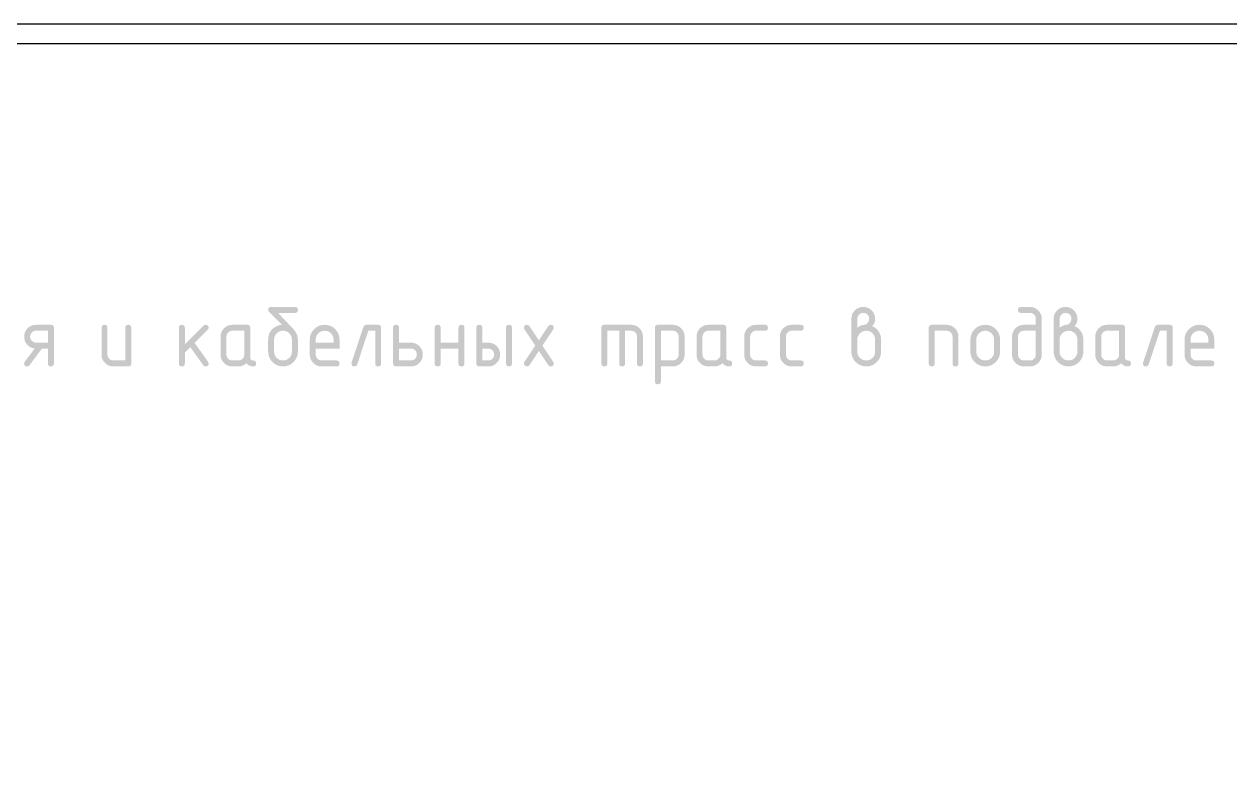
# Model space of a CAD drawing. Header units: millimetres. Extents: x 0 to 420, y 0 to 297.
# Drawn here: x 216.8 to 322.9, y 229.8 to 296.9 of the extents above; entities that cross this region are included whole.
import ezdxf

# ---------------------------------------------------------------- set-up
doc = ezdxf.new("R2010")
doc.units = ezdxf.units.MM
doc.layers.get('0').update_dxf_attribs({"linetype": 'CONTINUOUS'})

msp = doc.modelspace()

# ---------------------------------------------------------------- hatches: boundary and pattern name
at = {"true_color": 0x000007}
h = msp.add_hatch(color=0, dxfattribs=at)
h.paths.add_polyline_path([(240.88339, 269.180137), (240.88339, 268.134482), (240.85943, 267.872904), (240.787617, 267.631429), (240.668055, 267.410107), (240.500847, 267.208991), (240.299507, 267.04187), (240.078272, 266.922497), (239.837089, 266.850873), (239.575908, 266.826999), (239.31433, 266.850873), (239.072855, 266.922497), (238.851533, 267.04187), (238.650417, 267.208991), (238.483296, 267.410107), (238.363923, 267.631429), (238.2923, 267.872904), (238.268425, 268.134482), (238.268425, 269.180137), (238.278995, 269.370748), (238.310714, 269.548194), (238.363594, 269.712488), (238.437648, 269.863644), (238.53289, 270.001674), (238.649332, 270.126591), (238.786987, 270.238408), (238.945869, 270.337138), (239.217136, 270.449999), (239.468972, 270.48762), (238.319688, 271.636903), (238.281241, 271.701051), (238.268425, 271.791244), (238.284755, 271.907404), (238.333744, 271.990439), (238.415393, 272.040298), (238.529701, 272.056929), (240.625422, 272.056929), (240.739816, 272.040514), (240.821654, 271.991335), (240.870833, 271.909497), (240.887249, 271.795102), (240.870833, 271.680794), (240.821654, 271.599145), (240.739816, 271.550156), (240.625422, 271.533826), (239.139897, 271.533826), (240.455096, 270.150827), (240.642475, 269.920867), (240.776317, 269.682432), (240.856622, 269.435522)], flags=0)
h.paths.add_polyline_path([(240.360287, 268.134482), (240.360287, 269.180137), (240.345921, 269.336708), (240.302823, 269.481445), (240.230993, 269.614296), (240.13043, 269.735211), (240.009525, 269.835773), (239.876734, 269.907603), (239.73216, 269.950701), (239.575908, 269.965068), (239.419104, 269.950701), (239.274393, 269.907603), (239.141671, 269.835773), (239.020834, 269.735211), (238.920358, 269.614296), (238.848717, 269.481445), (238.805808, 269.336708), (238.791529, 269.180137), (238.791529, 268.134482), (238.805705, 267.976257), (238.848304, 267.830693), (238.919428, 267.697842), (239.01918, 267.577754), (239.139268, 267.478001), (239.272119, 267.406877), (239.417683, 267.364279), (239.575908, 267.350102), (239.73216, 267.364468), (239.876734, 267.407566), (240.009525, 267.479397), (240.13043, 267.579959), (240.230993, 267.700787), (240.302823, 267.833449), (240.345921, 267.977997)], flags=0)
h = msp.add_hatch(color=0, dxfattribs=at)
h.paths.add_polyline_path([(290.112304, 270.226344), (290.274999, 270.340652), (290.430769, 270.422301), (290.579717, 270.47129), (290.721948, 270.48762), (290.801616, 270.498997), (290.878493, 270.533164), (290.952477, 270.590171), (291.023463, 270.670072), (291.124197, 270.840397), (291.157959, 271.010723), (291.148554, 271.117159), (291.120339, 271.21481), (291.073313, 271.303573), (291.007478, 271.383344), (290.927706, 271.44918), (290.838943, 271.496206), (290.741292, 271.524421), (290.634856, 271.533826), (290.52985, 271.524232), (290.433111, 271.495517), (290.344641, 271.447785), (290.264439, 271.38114), (290.19788, 271.300628), (290.150338, 271.212054), (290.121812, 271.115419), (290.112304, 271.010723)], flags=0)
h.paths.add_polyline_path([(291.419235, 270.380684), (291.59019, 270.294281), (291.742592, 270.185554), (291.876494, 270.054502), (291.991948, 269.901127), (292.084638, 269.732661), (292.150974, 269.556341), (292.190851, 269.372167), (292.204166, 269.180137), (292.204166, 268.134482), (292.180205, 267.871328), (292.108392, 267.629155), (291.98883, 267.407859), (291.821623, 267.207337), (291.620283, 267.040939), (291.399047, 266.922084), (291.157865, 266.85077), (290.896683, 266.826999), (290.63353, 266.850873), (290.391357, 266.922497), (290.170061, 267.04187), (289.969539, 267.208991), (289.803141, 267.410107), (289.684285, 267.631429), (289.612972, 267.872904), (289.589201, 268.134482), (289.589201, 271.010723), (289.608226, 271.222088), (289.665337, 271.416348), (289.760586, 271.593556), (289.894023, 271.753761), (290.054736, 271.886242), (290.23178, 271.981), (290.425153, 272.03793), (290.634856, 272.056929), (290.846221, 272.037818), (291.040482, 271.980517), (291.217689, 271.88508), (291.377894, 271.751556), (291.510375, 271.590843), (291.605133, 271.413799), (291.662063, 271.220426), (291.681063, 271.010723), (291.664647, 270.822517), (291.615468, 270.654776), (291.53363, 270.507498)], flags=0)
h.paths.add_polyline_path([(291.681063, 268.134482), (291.681063, 269.180137), (291.6668, 269.336708), (291.624012, 269.481445), (291.552698, 269.614296), (291.45286, 269.735211), (291.332548, 269.835773), (291.199783, 269.907603), (291.054512, 269.950701), (290.896683, 269.965068), (290.738459, 269.950701), (290.592895, 269.907603), (290.460043, 269.835773), (290.339956, 269.735211), (290.240203, 269.614296), (290.169079, 269.481445), (290.126481, 269.336708), (290.112304, 269.180137), (290.112304, 268.134482), (290.126481, 267.976257), (290.169079, 267.830693), (290.240203, 267.697842), (290.339956, 267.577754), (290.460043, 267.478001), (290.592895, 267.406877), (290.738459, 267.364279), (290.896683, 267.350102), (291.054512, 267.364468), (291.199783, 267.407566), (291.332548, 267.479397), (291.45286, 267.579959), (291.552698, 267.700787), (291.624012, 267.833449), (291.6668, 267.977997)], flags=0)
h = msp.add_hatch(color=0, dxfattribs=at)
h.paths.add_polyline_path([(306.34033, 271.010723), (306.34033, 267.873206), (306.321218, 267.661763), (306.263918, 267.467373), (306.16848, 267.29014), (306.034957, 267.130167), (305.874243, 266.997454), (305.6972, 266.902722), (305.503826, 266.845921), (305.294124, 266.826999), (304.77102, 266.826999), (304.559578, 266.846024), (304.365188, 266.903136), (304.187955, 266.998384), (304.027982, 267.131821), (303.895587, 267.292543), (303.801019, 267.469647), (303.744278, 267.663184), (303.725365, 267.873206), (303.725365, 269.441964), (303.74439, 269.653321), (303.801501, 269.847521), (303.89675, 270.024564), (304.030187, 270.184451), (304.190901, 270.316932), (304.367944, 270.41169), (304.561317, 270.46862), (304.77102, 270.48762), (305.817227, 270.48762), (305.817227, 271.010723), (305.807822, 271.117159), (305.779606, 271.21481), (305.732581, 271.303573), (305.666745, 271.383344), (305.586974, 271.44918), (305.498211, 271.496206), (305.40056, 271.524421), (305.294124, 271.533826), (304.509744, 271.533826), (304.395436, 271.550156), (304.313787, 271.599145), (304.264798, 271.680794), (304.248468, 271.795102), (304.264798, 271.909497), (304.313787, 271.991335), (304.395436, 272.040514), (304.509744, 272.056929), (305.294124, 272.056929), (305.505489, 272.037818), (305.699749, 271.980517), (305.876956, 271.88508), (306.037162, 271.751556), (306.169643, 271.590843), (306.2644, 271.413799), (306.32133, 271.220426)], flags=0)
h.paths.add_polyline_path([(305.817227, 267.873206), (305.817227, 269.965068), (304.77102, 269.965068), (304.666014, 269.955473), (304.569275, 269.926758), (304.480805, 269.879026), (304.400604, 269.812381), (304.334044, 269.731869), (304.286502, 269.643296), (304.257977, 269.546661), (304.248468, 269.441964), (304.248468, 267.873206), (304.258089, 267.769543), (304.286984, 267.673528), (304.335207, 267.585161), (304.402808, 267.504443), (304.483518, 267.436841), (304.571825, 267.388618), (304.667676, 267.359723), (304.77102, 267.350102), (305.294124, 267.350102), (305.39882, 267.359611), (305.495455, 267.388136), (305.584028, 267.435678), (305.66454, 267.502238), (305.731186, 267.582526), (305.778917, 267.671185), (305.807632, 267.768113)], flags=0)
h = msp.add_hatch(color=0, dxfattribs=at)
h.paths.add_polyline_path([(307.912497, 270.226344), (308.075192, 270.340652), (308.230962, 270.422301), (308.37991, 270.47129), (308.522141, 270.48762), (308.601809, 270.498997), (308.678686, 270.533164), (308.75267, 270.590171), (308.823656, 270.670072), (308.92439, 270.840397), (308.958152, 271.010723), (308.948747, 271.117159), (308.920532, 271.21481), (308.873506, 271.303573), (308.807671, 271.383344), (308.727899, 271.44918), (308.639136, 271.496206), (308.541485, 271.524421), (308.435049, 271.533826), (308.330042, 271.524232), (308.233304, 271.495517), (308.144834, 271.447785), (308.064632, 271.38114), (307.998073, 271.300628), (307.950531, 271.212054), (307.922005, 271.115419), (307.912497, 271.010723)], flags=0)
h.paths.add_polyline_path([(309.219428, 270.380684), (309.390383, 270.294281), (309.542785, 270.185554), (309.676687, 270.054502), (309.792141, 269.901127), (309.884831, 269.732661), (309.951167, 269.556341), (309.991044, 269.372167), (310.004359, 269.180137), (310.004359, 268.134482), (309.980398, 267.871328), (309.908585, 267.629155), (309.789023, 267.407859), (309.621815, 267.207337), (309.420476, 267.040939), (309.19924, 266.922084), (308.958058, 266.85077), (308.696876, 266.826999), (308.433723, 266.850873), (308.19155, 266.922497), (307.970254, 267.04187), (307.769732, 267.208991), (307.603334, 267.410107), (307.484478, 267.631429), (307.413165, 267.872904), (307.389394, 268.134482), (307.389394, 271.010723), (307.408419, 271.222088), (307.46553, 271.416348), (307.560779, 271.593556), (307.694216, 271.753761), (307.854929, 271.886242), (308.031973, 271.981), (308.225346, 272.03793), (308.435049, 272.056929), (308.646414, 272.037818), (308.840675, 271.980517), (309.017882, 271.88508), (309.178087, 271.751556), (309.310568, 271.590843), (309.405326, 271.413799), (309.462256, 271.220426), (309.481256, 271.010723), (309.46484, 270.822517), (309.415661, 270.654776), (309.333823, 270.507498)], flags=0)
h.paths.add_polyline_path([(309.481256, 268.134482), (309.481256, 269.180137), (309.466993, 269.336708), (309.424205, 269.481445), (309.352891, 269.614296), (309.253052, 269.735211), (309.132741, 269.835773), (308.999976, 269.907603), (308.854705, 269.950701), (308.696876, 269.965068), (308.538652, 269.950701), (308.393088, 269.907603), (308.260236, 269.835773), (308.140149, 269.735211), (308.040396, 269.614296), (307.969272, 269.481445), (307.926673, 269.336708), (307.912497, 269.180137), (307.912497, 268.134482), (307.926673, 267.976257), (307.969272, 267.830693), (308.040396, 267.697842), (308.140149, 267.577754), (308.260236, 267.478001), (308.393088, 267.406877), (308.538652, 267.364279), (308.696876, 267.350102), (308.854705, 267.364468), (308.999976, 267.407566), (309.132741, 267.479397), (309.253052, 267.579959), (309.352891, 267.700787), (309.424205, 267.833449), (309.466993, 267.977997)], flags=0)
h = msp.add_hatch(color=0, dxfattribs=at)
h.paths.add_polyline_path([(217.727082, 268.404026), (217.533717, 268.44299), (217.357974, 268.512753), (217.199905, 268.613315), (217.05956, 268.744677), (216.94421, 268.898044), (216.861881, 269.065415), (216.812521, 269.246739), (216.796079, 269.441964), (216.814993, 269.653321), (216.871734, 269.847521), (216.966301, 270.024564), (217.098696, 270.184451), (217.258669, 270.316932), (217.435902, 270.41169), (217.630292, 270.46862), (217.841735, 270.48762), (219.149217, 270.48762), (219.263612, 270.47129), (219.34545, 270.422301), (219.394629, 270.340652), (219.411045, 270.226344), (219.411045, 267.088275), (219.394629, 266.973967), (219.34545, 266.892318), (219.263612, 266.843329), (219.149217, 266.826999), (219.034909, 266.843329), (218.95326, 266.892318), (218.904271, 266.973967), (218.887941, 267.088275), (218.887941, 268.395758), (218.357121, 268.395758), (217.267368, 266.933935), (217.175178, 266.853595), (217.057355, 266.826999), (216.943047, 266.843329), (216.861398, 266.892318), (216.812409, 266.973967), (216.796079, 267.088275), (216.808895, 267.173438), (216.847342, 267.247025)], flags=0)
h.paths.add_polyline_path([(217.319183, 269.441964), (217.328803, 269.338611), (217.357699, 269.2427), (217.405921, 269.15423), (217.473523, 269.073201), (217.554233, 269.0056), (217.642539, 268.957377), (217.73839, 268.928481), (217.841735, 268.918861), (218.887941, 268.918861), (218.887941, 269.965068), (217.841735, 269.965068), (217.736728, 269.955473), (217.63999, 269.926758), (217.55152, 269.879026), (217.471318, 269.812381), (217.404759, 269.731869), (217.357216, 269.643296), (217.328691, 269.546661)], flags=0)
for points in [[(226.219151, 270.226344), (226.219151, 267.088275), (226.202735, 266.973967), (226.153557, 266.892318), (226.071718, 266.843329), (225.957324, 266.826999), (224.649841, 266.826999), (224.438399, 266.845921), (224.244009, 266.902722), (224.066776, 266.997454), (223.906803, 267.130167), (223.774408, 267.29014), (223.67984, 267.467373), (223.623099, 267.661763), (223.604186, 267.873206), (223.604186, 270.226344), (223.620516, 270.340652), (223.669505, 270.422301), (223.751154, 270.47129), (223.865462, 270.48762), (223.979856, 270.47129), (224.061695, 270.422301), (224.110873, 270.340652), (224.127289, 270.226344), (224.127289, 267.873206), (224.13691, 267.769543), (224.165805, 267.673528), (224.214028, 267.585161), (224.281629, 267.504443), (224.362339, 267.436841), (224.450646, 267.388618), (224.546497, 267.359723), (224.649841, 267.350102), (225.696048, 267.350102), (225.696048, 270.226344), (225.712378, 270.340652), (225.761367, 270.422301), (225.843016, 270.47129), (225.957324, 270.48762), (226.071718, 270.47129), (226.153557, 270.422301), (226.202735, 270.340652)], [(230.935396, 268.768379), (232.57912, 270.412654), (232.663387, 270.46874), (232.765431, 270.48762), (232.879825, 270.47129), (232.961663, 270.422301), (233.010842, 270.340652), (233.027258, 270.226344), (233.007414, 270.129123), (232.947883, 270.043891), (231.798599, 268.895159), (232.975444, 267.239308), (233.014166, 267.164549), (233.027258, 267.084416), (233.010842, 266.971641), (232.961663, 266.891216), (232.879825, 266.843036), (232.765431, 266.826999), (232.641683, 266.854698), (232.547701, 266.937793), (231.42267, 268.518679), (230.935396, 268.031404), (230.935396, 267.088275), (230.91898, 266.973967), (230.869801, 266.892318), (230.787963, 266.843329), (230.673569, 266.826999), (230.55926, 266.843329), (230.477612, 266.892318), (230.428622, 266.973967), (230.412293, 267.088275), (230.412293, 270.226344), (230.428622, 270.340652), (230.477612, 270.422301), (230.55926, 270.47129), (230.673569, 270.48762), (230.787963, 270.47129), (230.869801, 270.422301), (230.91898, 270.340652), (230.935396, 270.226344)], [(246.903965, 270.48762), (247.949621, 270.48762), (248.064015, 270.47129), (248.145853, 270.422301), (248.195032, 270.340652), (248.211448, 270.226344), (248.211448, 267.088275), (248.195032, 266.973967), (248.145853, 266.892318), (248.064015, 266.843329), (247.949621, 266.826999), (247.835312, 266.843329), (247.753664, 266.892318), (247.704674, 266.973967), (247.688345, 267.088275), (247.688345, 269.965068), (247.089725, 269.965068), (246.103601, 267.005041), (246.065886, 266.926993), (246.012306, 266.871372), (245.942913, 266.838075), (245.857759, 266.826999), (245.743451, 266.843553), (245.661802, 266.893283), (245.612812, 266.976292), (245.596483, 267.092685), (245.608058, 267.171508), (246.642138, 270.273748), (246.685219, 270.367162), (246.743286, 270.434014), (246.816236, 270.474201)], [(253.447644, 268.395758), (253.447644, 267.088275), (253.431228, 266.973967), (253.382049, 266.892318), (253.300211, 266.843329), (253.185816, 266.826999), (253.071508, 266.843329), (252.989859, 266.892318), (252.94087, 266.973967), (252.92454, 267.088275), (252.92454, 270.226344), (252.94087, 270.340652), (252.989859, 270.422301), (253.071508, 270.47129), (253.185816, 270.48762), (253.300211, 270.47129), (253.382049, 270.422301), (253.431228, 270.340652), (253.447644, 270.226344), (253.447644, 268.918861), (255.016402, 268.918861), (255.016402, 270.226344), (255.032732, 270.340652), (255.081721, 270.422301), (255.16337, 270.47129), (255.277678, 270.48762), (255.392073, 270.47129), (255.473911, 270.422301), (255.52309, 270.340652), (255.539506, 270.226344), (255.539506, 267.088275), (255.52309, 266.973967), (255.473911, 266.892318), (255.392073, 266.843329), (255.277678, 266.826999), (255.16337, 266.843329), (255.081721, 266.892318), (255.032732, 266.973967), (255.016402, 267.088275), (255.016402, 268.395758)], [(262.405104, 268.657585), (263.351541, 267.234898), (263.384545, 267.16448), (263.395638, 267.088275), (263.379222, 266.973967), (263.330044, 266.892318), (263.248205, 266.843329), (263.133811, 266.826999), (263.007789, 266.855593), (262.916081, 266.941652), (262.088156, 268.185745), (261.259679, 266.941652), (261.167557, 266.855593), (261.041949, 266.826999), (260.942248, 266.846154), (260.857843, 266.904169), (260.799828, 266.988574), (260.780673, 267.088275), (260.791491, 267.16448), (260.824219, 267.234898), (261.771207, 268.657585), (260.824219, 270.07972), (260.791491, 270.149931), (260.780673, 270.226344), (260.797003, 270.340652), (260.845992, 270.422301), (260.927641, 270.47129), (261.041949, 270.48762), (261.167557, 270.458819), (261.259679, 270.372967), (262.088156, 269.132732), (262.916081, 270.372967), (263.007789, 270.458819), (263.133811, 270.48762), (263.248205, 270.471505), (263.330044, 270.423196), (263.379222, 270.342745), (263.395638, 270.230202), (263.384545, 270.150827), (263.351541, 270.07972)], [(267.850056, 270.48762), (270.203745, 270.48762), (270.413129, 270.468508), (270.606339, 270.411207), (270.783322, 270.31577), (270.944027, 270.182246), (271.07755, 270.021541), (271.172988, 269.844558), (271.230289, 269.651349), (271.2494, 269.441964), (271.2494, 267.088275), (271.23307, 266.973967), (271.184081, 266.892318), (271.102432, 266.843329), (270.988124, 266.826999), (270.873497, 266.843329), (270.791685, 266.892318), (270.742635, 266.973967), (270.726297, 267.088275), (270.726297, 269.441964), (270.716892, 269.548314), (270.688677, 269.645776), (270.641651, 269.734349), (270.575815, 269.814035), (270.49613, 269.879956), (270.407557, 269.927171), (270.310095, 269.955576), (270.203745, 269.965068), (269.680642, 269.965068), (269.680642, 267.088275), (269.664226, 266.973967), (269.615047, 266.892318), (269.533209, 266.843329), (269.418814, 266.826999), (269.304506, 266.843329), (269.222857, 266.892318), (269.173868, 266.973967), (269.157538, 267.088275), (269.157538, 269.965068), (268.111883, 269.965068), (268.111883, 267.088275), (268.095467, 266.973967), (268.046288, 266.892318), (267.96445, 266.843329), (267.850056, 266.826999), (267.735747, 266.843329), (267.654099, 266.892318), (267.605109, 266.973967), (267.58878, 267.088275), (267.58878, 270.226344), (267.605109, 270.340652), (267.654099, 270.422301), (267.735747, 270.47129)], [(280.68007, 269.441964), (280.68007, 267.873206), (280.689691, 267.769543), (280.718586, 267.673528), (280.766809, 267.585161), (280.834411, 267.504443), (280.915121, 267.436841), (281.003427, 267.388618), (281.099278, 267.359723), (281.202622, 267.350102), (281.987002, 267.350102), (282.101396, 267.333686), (282.183234, 267.284508), (282.232413, 267.202669), (282.248829, 267.088275), (282.232413, 266.973967), (282.183234, 266.892318), (282.101396, 266.843329), (281.987002, 266.826999), (281.202622, 266.826999), (280.99118, 266.845921), (280.79679, 266.902722), (280.619557, 266.997454), (280.459584, 267.130167), (280.327189, 267.29014), (280.232621, 267.467373), (280.175881, 267.661763), (280.156967, 267.873206), (280.156967, 269.441964), (280.175881, 269.653321), (280.232621, 269.847521), (280.327189, 270.024564), (280.459584, 270.184451), (280.619557, 270.316932), (280.79679, 270.41169), (280.99118, 270.46862), (281.202622, 270.48762), (281.987002, 270.48762), (282.101396, 270.47129), (282.183234, 270.422301), (282.232413, 270.340652), (282.248829, 270.226344), (282.232413, 270.112035), (282.183234, 270.030387), (282.101396, 269.981397), (281.987002, 269.965068), (281.202622, 269.965068), (281.097616, 269.955473), (281.000878, 269.926758), (280.912407, 269.879026), (280.832206, 269.812381), (280.765646, 269.731869), (280.718104, 269.643296), (280.689579, 269.546661)], [(283.824148, 269.441964), (283.824148, 267.873206), (283.833769, 267.769543), (283.862664, 267.673528), (283.910887, 267.585161), (283.978488, 267.504443), (284.059198, 267.436841), (284.147505, 267.388618), (284.243356, 267.359723), (284.3467, 267.350102), (285.13108, 267.350102), (285.245474, 267.333686), (285.327312, 267.284508), (285.376491, 267.202669), (285.392907, 267.088275), (285.376491, 266.973967), (285.327312, 266.892318), (285.245474, 266.843329), (285.13108, 266.826999), (284.3467, 266.826999), (284.135257, 266.845921), (283.940868, 266.902722), (283.763635, 266.997454), (283.603662, 267.130167), (283.471267, 267.29014), (283.376699, 267.467373), (283.319958, 267.661763), (283.301045, 267.873206), (283.301045, 269.441964), (283.319958, 269.653321), (283.376699, 269.847521), (283.471267, 270.024564), (283.603662, 270.184451), (283.763635, 270.316932), (283.940868, 270.41169), (284.135257, 270.46862), (284.3467, 270.48762), (285.13108, 270.48762), (285.245474, 270.47129), (285.327312, 270.422301), (285.376491, 270.340652), (285.392907, 270.226344), (285.376491, 270.112035), (285.327312, 270.030387), (285.245474, 269.981397), (285.13108, 269.965068), (284.3467, 269.965068), (284.241694, 269.955473), (284.144955, 269.926758), (284.056485, 269.879026), (283.976284, 269.812381), (283.909724, 269.731869), (283.862182, 269.643296), (283.833657, 269.546661)], [(296.397307, 267.088275), (296.397307, 270.226344), (296.413637, 270.340652), (296.462626, 270.422301), (296.544275, 270.47129), (296.658583, 270.48762), (297.966066, 270.48762), (298.175769, 270.468508), (298.369142, 270.411207), (298.546186, 270.31577), (298.706899, 270.182246), (298.840423, 270.021541), (298.93586, 269.844558), (298.993161, 269.651349), (299.012273, 269.441964), (299.012273, 267.088275), (298.995857, 266.973967), (298.946678, 266.892318), (298.86484, 266.843329), (298.750445, 266.826999), (298.636137, 266.843329), (298.554488, 266.892318), (298.505499, 266.973967), (298.489169, 267.088275), (298.489169, 269.441964), (298.479764, 269.548314), (298.451549, 269.645776), (298.404523, 269.734349), (298.338688, 269.814035), (298.258916, 269.879956), (298.170153, 269.927171), (298.072502, 269.955576), (297.966066, 269.965068), (296.920411, 269.965068), (296.920411, 267.088275), (296.903995, 266.973967), (296.854816, 266.892318), (296.772978, 266.843329), (296.658583, 266.826999), (296.544275, 266.843329), (296.462626, 266.892318), (296.413637, 266.973967)], [(316.553009, 270.48762), (317.598664, 270.48762), (317.713059, 270.47129), (317.794897, 270.422301), (317.844076, 270.340652), (317.860492, 270.226344), (317.860492, 267.088275), (317.844076, 266.973967), (317.794897, 266.892318), (317.713059, 266.843329), (317.598664, 266.826999), (317.484356, 266.843329), (317.402707, 266.892318), (317.353718, 266.973967), (317.337388, 267.088275), (317.337388, 269.965068), (316.738768, 269.965068), (315.752644, 267.005041), (315.714929, 266.926993), (315.661349, 266.871372), (315.591956, 266.838075), (315.506802, 266.826999), (315.392494, 266.843553), (315.310845, 266.893283), (315.261856, 266.976292), (315.245526, 267.092685), (315.257102, 267.171508), (316.291182, 270.273748), (316.334263, 270.367162), (316.39233, 270.434014), (316.46528, 270.474201)]]:
    msp.add_hatch(color=0, dxfattribs=at).paths.add_polyline_path(points, flags=0)
h = msp.add_hatch(color=0, dxfattribs=at)
h.paths.add_polyline_path([(236.168183, 269.965068), (235.121977, 269.965068), (235.01697, 269.955473), (234.920232, 269.926758), (234.831762, 269.879026), (234.75156, 269.812381), (234.685001, 269.731869), (234.637458, 269.643296), (234.608933, 269.546661), (234.599425, 269.441964), (234.599425, 267.873206), (234.609045, 267.769543), (234.637941, 267.673528), (234.686164, 267.585161), (234.753765, 267.504443), (234.834475, 267.436841), (234.922781, 267.388618), (235.018632, 267.359723), (235.121977, 267.350102), (235.64508, 267.350102), (235.749776, 267.359611), (235.846411, 267.388136), (235.934985, 267.435678), (236.015497, 267.502238), (236.082142, 267.582526), (236.129874, 267.671185), (236.158589, 267.768113), (236.168183, 267.873206)], flags=0)
h.paths.add_polyline_path([(237.213839, 267.088275), (237.197509, 266.973967), (237.14852, 266.892318), (237.066871, 266.843329), (236.952563, 266.826999), (236.778422, 266.844276), (236.620662, 266.896176), (236.479336, 266.982803), (236.354494, 267.10426), (236.201635, 266.982803), (236.032447, 266.896176), (235.846928, 266.844276), (235.64508, 266.826999), (235.121977, 266.826999), (234.910534, 266.845921), (234.716144, 266.902722), (234.538912, 266.997454), (234.378939, 267.130167), (234.246544, 267.29014), (234.151976, 267.467373), (234.095235, 267.661763), (234.076321, 267.873206), (234.076321, 269.441964), (234.095235, 269.653321), (234.151976, 269.847521), (234.246544, 270.024564), (234.378939, 270.184451), (234.538912, 270.316932), (234.716144, 270.41169), (234.910534, 270.46862), (235.121977, 270.48762), (236.429459, 270.48762), (236.543854, 270.47129), (236.625692, 270.422301), (236.674871, 270.340652), (236.691287, 270.226344), (236.691287, 267.611378), (236.707616, 267.49707), (236.756606, 267.415421), (236.838254, 267.366432), (236.952563, 267.350102), (237.066871, 267.333686), (237.14852, 267.284508), (237.197509, 267.202669)], flags=0)
h = msp.add_hatch(color=0, dxfattribs=at)
h.paths.add_polyline_path([(243.239937, 269.965068), (243.083133, 269.950701), (242.938422, 269.907603), (242.8057, 269.835773), (242.684863, 269.735211), (242.584387, 269.614296), (242.512746, 269.481445), (242.469837, 269.336708), (242.455557, 269.180137), (242.455557, 268.918861), (244.024316, 268.918861), (244.024316, 269.180137), (244.00995, 269.336708), (243.966852, 269.481445), (243.895022, 269.614296), (243.794459, 269.735211), (243.673554, 269.835773), (243.540762, 269.907603), (243.396189, 269.950701)], flags=0)
h.paths.add_polyline_path([(242.455557, 268.395758), (242.455557, 267.873206), (242.465178, 267.769543), (242.494073, 267.673528), (242.542296, 267.585161), (242.609898, 267.504443), (242.690608, 267.436841), (242.778914, 267.388618), (242.874765, 267.359723), (242.978109, 267.350102), (244.285592, 267.350102), (244.399986, 267.333686), (244.481825, 267.284508), (244.531003, 267.202669), (244.547419, 267.088275), (244.531003, 266.973967), (244.481825, 266.892318), (244.399986, 266.843329), (244.285592, 266.826999), (242.978109, 266.826999), (242.766667, 266.845921), (242.572277, 266.902722), (242.395044, 266.997454), (242.235071, 267.130167), (242.102676, 267.29014), (242.008108, 267.467373), (241.951368, 267.661763), (241.932454, 267.873206), (241.932454, 269.180137), (241.956328, 269.441396), (242.027952, 269.682707), (242.147325, 269.903969), (242.314446, 270.105076), (242.515562, 270.272284), (242.736884, 270.391846), (242.978359, 270.463659), (243.239937, 270.48762), (243.504434, 270.463952), (243.74733, 270.392948), (243.968729, 270.274609), (244.168734, 270.108935), (244.334409, 269.90893), (244.452748, 269.687531), (244.523751, 269.444634), (244.547419, 269.180137), (244.547419, 268.395758)], flags=0)
h = msp.add_hatch(color=0, dxfattribs=at)
h.paths.add_polyline_path([(251.875477, 267.873206), (251.856477, 267.661763), (251.799547, 267.467373), (251.70479, 267.29014), (251.572308, 267.130167), (251.412103, 266.997454), (251.234896, 266.902722), (251.040635, 266.845921), (250.82927, 266.826999), (249.521788, 266.826999), (249.407479, 266.843329), (249.325831, 266.892318), (249.276841, 266.973967), (249.260512, 267.088275), (249.260512, 270.226344), (249.276841, 270.340652), (249.325831, 270.422301), (249.407479, 270.47129), (249.521788, 270.48762), (249.636182, 270.47129), (249.71802, 270.422301), (249.767199, 270.340652), (249.783615, 270.226344), (249.783615, 268.918861), (250.82927, 268.918861), (251.040635, 268.899749), (251.234896, 268.842449), (251.412103, 268.747011), (251.572308, 268.613488), (251.70479, 268.452783), (251.799547, 268.275799), (251.856477, 268.08259)], flags=0)
h.paths.add_polyline_path([(251.352373, 267.873206), (251.342968, 267.979556), (251.314753, 268.077017), (251.267727, 268.165591), (251.201892, 268.245276), (251.122121, 268.311112), (251.033358, 268.358137), (250.935706, 268.386353), (250.82927, 268.395758), (249.783615, 268.395758), (249.783615, 267.350102), (250.82927, 267.350102), (250.933967, 267.359611), (251.030602, 267.388136), (251.119175, 267.435678), (251.199687, 267.502238), (251.266332, 267.582526), (251.314064, 267.671185), (251.342779, 267.768113)], flags=0)
h = msp.add_hatch(color=0, dxfattribs=at)
h.paths.add_polyline_path([(258.680431, 267.873206), (258.661431, 267.661763), (258.604501, 267.467373), (258.509744, 267.29014), (258.377263, 267.130167), (258.217057, 266.997454), (258.03985, 266.902722), (257.84559, 266.845921), (257.634224, 266.826999), (256.849845, 266.826999), (256.735537, 266.843329), (256.653888, 266.892318), (256.604899, 266.973967), (256.588569, 267.088275), (256.588569, 270.226344), (256.604899, 270.340652), (256.653888, 270.422301), (256.735537, 270.47129), (256.849845, 270.48762), (256.964239, 270.47129), (257.046078, 270.422301), (257.095256, 270.340652), (257.111672, 270.226344), (257.111672, 268.918861), (257.634224, 268.918861), (257.84559, 268.899861), (258.03985, 268.842931), (258.217057, 268.748174), (258.377263, 268.615693), (258.509744, 268.455496), (258.604501, 268.278349), (258.661431, 268.084252)], flags=0)
h.paths.add_polyline_path([(258.157328, 267.873206), (258.147923, 267.979556), (258.119707, 268.077017), (258.072682, 268.165591), (258.006846, 268.245276), (257.927075, 268.311112), (257.838312, 268.358137), (257.740661, 268.386353), (257.634224, 268.395758), (257.111672, 268.395758), (257.111672, 267.350102), (257.634224, 267.350102), (257.739231, 267.359611), (257.835969, 267.388136), (257.924439, 267.435678), (258.004641, 267.502238), (258.071286, 267.582526), (258.119018, 267.671185), (258.147733, 267.768113)], flags=0)
h.paths.add_polyline_path([(259.203534, 270.226344), (259.219864, 270.340652), (259.268853, 270.422301), (259.350502, 270.47129), (259.46481, 270.48762), (259.579119, 270.47129), (259.660767, 270.422301), (259.709757, 270.340652), (259.726086, 270.226344), (259.726086, 267.088275), (259.709757, 266.973967), (259.660767, 266.892318), (259.579119, 266.843329), (259.46481, 266.826999), (259.350502, 266.843329), (259.268853, 266.892318), (259.219864, 266.973967), (259.203534, 267.088275)], flags=0)
h = msp.add_hatch(color=0, dxfattribs=at)
h.paths.add_polyline_path([(272.300834, 270.226344), (272.317164, 270.340652), (272.366153, 270.422301), (272.447802, 270.47129), (272.56211, 270.48762), (273.869593, 270.48762), (274.080958, 270.46862), (274.275219, 270.41169), (274.452426, 270.316932), (274.612631, 270.184451), (274.745112, 270.024564), (274.83987, 269.847521), (274.8968, 269.653321), (274.9158, 269.441964), (274.9158, 267.873206), (274.8968, 267.663184), (274.83987, 267.469647), (274.745112, 267.292543), (274.612631, 267.131821), (274.452426, 266.998384), (274.275219, 266.903136), (274.080958, 266.846024), (273.869593, 266.826999), (272.823938, 266.826999), (272.823938, 265.519516), (272.807522, 265.405208), (272.758343, 265.323559), (272.676505, 265.27457), (272.56211, 265.25824), (272.447802, 265.27457), (272.366153, 265.323559), (272.317164, 265.405208), (272.300834, 265.519516)], flags=0)
h.paths.add_polyline_path([(272.823938, 269.965068), (272.823938, 267.350102), (273.869593, 267.350102), (273.974289, 267.359611), (274.070924, 267.388136), (274.159498, 267.435678), (274.24001, 267.502238), (274.306655, 267.582526), (274.354387, 267.671185), (274.383102, 267.768113), (274.392696, 267.873206), (274.392696, 269.441964), (274.383291, 269.548314), (274.355076, 269.645776), (274.30805, 269.734349), (274.242215, 269.814035), (274.162443, 269.879956), (274.07368, 269.927171), (273.976029, 269.955576), (273.869593, 269.965068)], flags=0)
h = msp.add_hatch(color=0, dxfattribs=at)
h.paths.add_polyline_path([(278.056725, 269.965068), (277.010518, 269.965068), (276.905512, 269.955473), (276.808774, 269.926758), (276.720304, 269.879026), (276.640102, 269.812381), (276.573543, 269.731869), (276.526, 269.643296), (276.497475, 269.546661), (276.487966, 269.441964), (276.487966, 267.873206), (276.497587, 267.769543), (276.526483, 267.673528), (276.574705, 267.585161), (276.642307, 267.504443), (276.723017, 267.436841), (276.811323, 267.388618), (276.907174, 267.359723), (277.010518, 267.350102), (277.533622, 267.350102), (277.638318, 267.359611), (277.734953, 267.388136), (277.823527, 267.435678), (277.904038, 267.502238), (277.970684, 267.582526), (278.018416, 267.671185), (278.04713, 267.768113), (278.056725, 267.873206)], flags=0)
h.paths.add_polyline_path([(279.10238, 267.088275), (279.086051, 266.973967), (279.037061, 266.892318), (278.955413, 266.843329), (278.841104, 266.826999), (278.666963, 266.844276), (278.509204, 266.896176), (278.367877, 266.982803), (278.243036, 267.10426), (278.090177, 266.982803), (277.920988, 266.896176), (277.73547, 266.844276), (277.533622, 266.826999), (277.010518, 266.826999), (276.799076, 266.845921), (276.604686, 266.902722), (276.427453, 266.997454), (276.26748, 267.130167), (276.135085, 267.29014), (276.040517, 267.467373), (275.983777, 267.661763), (275.964863, 267.873206), (275.964863, 269.441964), (275.983777, 269.653321), (276.040517, 269.847521), (276.135085, 270.024564), (276.26748, 270.184451), (276.427453, 270.316932), (276.604686, 270.41169), (276.799076, 270.46862), (277.010518, 270.48762), (278.318001, 270.48762), (278.432396, 270.47129), (278.514234, 270.422301), (278.563412, 270.340652), (278.579828, 270.226344), (278.579828, 267.611378), (278.596158, 267.49707), (278.645147, 267.415421), (278.726796, 267.366432), (278.841104, 267.350102), (278.955413, 267.333686), (279.037061, 267.284508), (279.086051, 267.202669)], flags=0)
h = msp.add_hatch(color=0, dxfattribs=at)
h.paths.add_polyline_path([(300.061336, 268.134482), (300.061336, 269.180137), (300.085211, 269.441396), (300.156834, 269.682707), (300.276207, 269.903969), (300.443328, 270.105076), (300.644444, 270.272284), (300.865766, 270.391846), (301.107241, 270.463659), (301.368819, 270.48762), (301.633316, 270.463952), (301.876212, 270.392948), (302.097611, 270.274609), (302.297616, 270.108935), (302.463291, 269.90893), (302.58163, 269.687531), (302.652634, 269.444634), (302.676301, 269.180137), (302.676301, 268.134482), (302.652341, 267.872904), (302.580528, 267.631429), (302.460966, 267.410107), (302.293758, 267.208991), (302.092418, 267.04187), (301.871183, 266.922497), (301.63, 266.850873), (301.368819, 266.826999), (301.107241, 266.850873), (300.865766, 266.922497), (300.644444, 267.04187), (300.443328, 267.208991), (300.276207, 267.410107), (300.156834, 267.631429), (300.085211, 267.872904)], flags=0)
h.paths.add_polyline_path([(302.153198, 268.134482), (302.153198, 269.180137), (302.138832, 269.336708), (302.095734, 269.481445), (302.023904, 269.614296), (301.923341, 269.735211), (301.802436, 269.835773), (301.669644, 269.907603), (301.525071, 269.950701), (301.368819, 269.965068), (301.212015, 269.950701), (301.067304, 269.907603), (300.934582, 269.835773), (300.813745, 269.735211), (300.713269, 269.614296), (300.641628, 269.481445), (300.598719, 269.336708), (300.584439, 269.180137), (300.584439, 268.134482), (300.598616, 267.976257), (300.641215, 267.830693), (300.712339, 267.697842), (300.812091, 267.577754), (300.932179, 267.478001), (301.06503, 267.406877), (301.210594, 267.364279), (301.368819, 267.350102), (301.525071, 267.364468), (301.669644, 267.407566), (301.802436, 267.479397), (301.923341, 267.579959), (302.023904, 267.700787), (302.095734, 267.833449), (302.138832, 267.977997)], flags=0)
h = msp.add_hatch(color=0, dxfattribs=at)
h.paths.add_polyline_path([(313.145284, 269.965068), (312.099078, 269.965068), (311.994071, 269.955473), (311.897333, 269.926758), (311.808863, 269.879026), (311.728661, 269.812381), (311.662102, 269.731869), (311.61456, 269.643296), (311.586034, 269.546661), (311.576526, 269.441964), (311.576526, 267.873206), (311.586146, 267.769543), (311.615042, 267.673528), (311.663265, 267.585161), (311.730866, 267.504443), (311.811576, 267.436841), (311.899882, 267.388618), (311.995734, 267.359723), (312.099078, 267.350102), (312.622181, 267.350102), (312.726878, 267.359611), (312.823512, 267.388136), (312.912086, 267.435678), (312.992598, 267.502238), (313.059243, 267.582526), (313.106975, 267.671185), (313.13569, 267.768113), (313.145284, 267.873206)], flags=0)
h.paths.add_polyline_path([(314.19094, 267.088275), (314.17461, 266.973967), (314.125621, 266.892318), (314.043972, 266.843329), (313.929664, 266.826999), (313.755523, 266.844276), (313.597763, 266.896176), (313.456437, 266.982803), (313.331595, 267.10426), (313.178736, 266.982803), (313.009548, 266.896176), (312.824029, 266.844276), (312.622181, 266.826999), (312.099078, 266.826999), (311.887635, 266.845921), (311.693246, 266.902722), (311.516013, 266.997454), (311.35604, 267.130167), (311.223645, 267.29014), (311.129077, 267.467373), (311.072336, 267.661763), (311.053422, 267.873206), (311.053422, 269.441964), (311.072336, 269.653321), (311.129077, 269.847521), (311.223645, 270.024564), (311.35604, 270.184451), (311.516013, 270.316932), (311.693246, 270.41169), (311.887635, 270.46862), (312.099078, 270.48762), (313.40656, 270.48762), (313.520955, 270.47129), (313.602793, 270.422301), (313.651972, 270.340652), (313.668388, 270.226344), (313.668388, 267.611378), (313.684717, 267.49707), (313.733707, 267.415421), (313.815355, 267.366432), (313.929664, 267.350102), (314.043972, 267.333686), (314.125621, 267.284508), (314.17461, 267.202669)], flags=0)
h = msp.add_hatch(color=0, dxfattribs=at)
h.paths.add_polyline_path([(320.217038, 269.965068), (320.060234, 269.950701), (319.915523, 269.907603), (319.782801, 269.835773), (319.661964, 269.735211), (319.561488, 269.614296), (319.489847, 269.481445), (319.446938, 269.336708), (319.432658, 269.180137), (319.432658, 268.918861), (321.001417, 268.918861), (321.001417, 269.180137), (320.987051, 269.336708), (320.943953, 269.481445), (320.872123, 269.614296), (320.77156, 269.735211), (320.650655, 269.835773), (320.517863, 269.907603), (320.37329, 269.950701)], flags=0)
h.paths.add_polyline_path([(319.432658, 268.395758), (319.432658, 267.873206), (319.442279, 267.769543), (319.471174, 267.673528), (319.519397, 267.585161), (319.586999, 267.504443), (319.667709, 267.436841), (319.756015, 267.388618), (319.851866, 267.359723), (319.95521, 267.350102), (321.262693, 267.350102), (321.377087, 267.333686), (321.458926, 267.284508), (321.508104, 267.202669), (321.52452, 267.088275), (321.508104, 266.973967), (321.458926, 266.892318), (321.377087, 266.843329), (321.262693, 266.826999), (319.95521, 266.826999), (319.743768, 266.845921), (319.549378, 266.902722), (319.372145, 266.997454), (319.212172, 267.130167), (319.079777, 267.29014), (318.985209, 267.467373), (318.928469, 267.661763), (318.909555, 267.873206), (318.909555, 269.180137), (318.93343, 269.441396), (319.005053, 269.682707), (319.124426, 269.903969), (319.291547, 270.105076), (319.492663, 270.272284), (319.713985, 270.391846), (319.95546, 270.463659), (320.217038, 270.48762), (320.481535, 270.463952), (320.724431, 270.392948), (320.94583, 270.274609), (321.145835, 270.108935), (321.31151, 269.90893), (321.429849, 269.687531), (321.500852, 269.444634), (321.52452, 269.180137), (321.52452, 268.395758)], flags=0)

# ---------------------------------------------------------------- linework, layer by layer
at = {"color": 0, "true_color": 0x000007}
for points in [[(0.211668, 0), (420.073667, 0), (420.073667, 296.925999), (0.211668, 296.925999)], [(7.239002, 1.735667), (418.338, 1.735667), (418.338, 295.190332), (7.239002, 295.190332)]]:
    msp.add_lwpolyline(points, close=True, dxfattribs=at)

doc.saveas('drawing.dxf')
